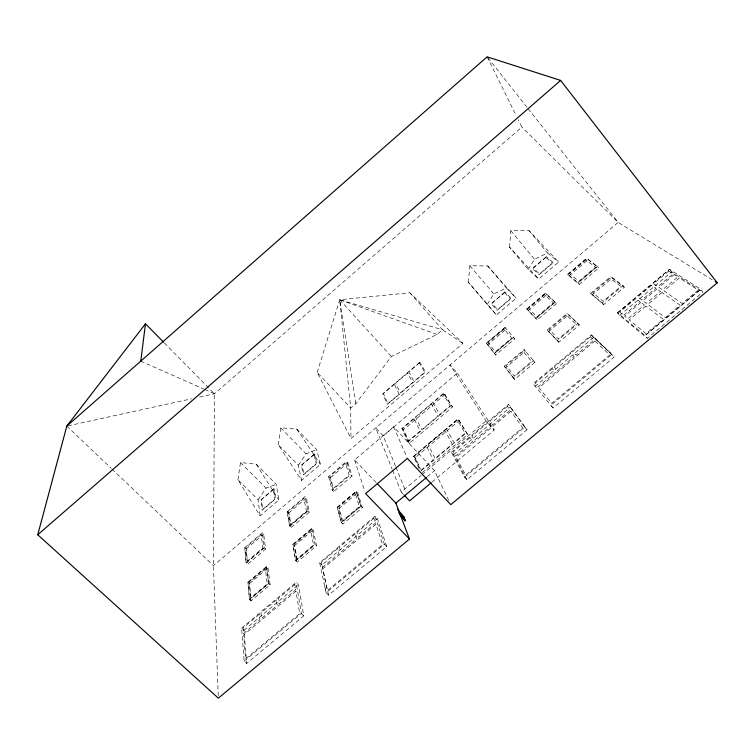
<?xml version="1.0" encoding="UTF-8"?>
<svg xmlns="http://www.w3.org/2000/svg" width="755" height="755" viewBox="0 0 755 755"><rect width="100%" height="100%" fill="white"/><g stroke="black" fill="none" stroke-linecap="round" stroke-linejoin="round"><path stroke-width="0.57" stroke-dasharray="3.77 2.83" d="M164.354 342.959L214.439 393.789L213.42 565.608L218.252 695.817M509.587 247.159L510.776 230.671L528.981 230.558L558.615 262.127L538.711 279.039L528.255 269.507L509.587 247.159L538.711 279.039M468.411 282.379L469.818 265.779L487.636 265.93L516.175 298.168L496.45 314.92L468.411 282.379L496.45 314.92M278.406 444.912L280.766 427.821L296.828 429.151L316.647 449.631L320.441 464.391L301.556 480.425L278.406 444.912L298.329 465.231L301.556 480.425M237.948 479.765L240.496 462.57L256.2 464.155L276.236 484.276L278.793 500.008L260.079 515.901L237.948 479.765L258.078 499.734L260.079 515.901M317.194 372.404L339.722 299.754L409.823 292.761L462.957 343.365L350.962 438.476L317.194 372.404L350.716 408.021L350.962 438.476M528.255 269.507L534.493 259.229L547.545 253.085L558.615 262.127M487.315 304.359L493.817 293.874L506.426 288.089L516.175 298.168M298.329 465.231L306.058 453.812L316.647 449.631M258.078 499.734L266.062 488.117L276.236 484.276M409.823 292.761L442.496 329.756L339.722 299.754L350.716 408.021L355.841 403.651L391.364 356.53L437.041 334.418L442.496 329.756L462.957 343.365M199.565 397.045L214.439 393.789L521.875 127.095L518.241 119.752M244.724 547.62L262.353 532.775L263.703 534.106L265.609 549.083L247.564 564.315L246.13 562.928L244.724 547.62L246.13 548.979L247.564 564.315M287.155 511.682L304.954 496.696L306.294 498.036L309.323 512.145L291.109 527.537L289.684 526.122L287.155 511.682L288.542 513.07L291.109 527.537M513.513 337.381L494.431 353.51L486.418 343.185L504.991 327.453L506.294 328.972L487.739 344.695L495.705 354.973L514.787 338.863L504.991 327.453M526.801 308.974L545.535 293.11L555.199 302.151L556.454 303.652L537.201 319.922L526.801 308.974L535.946 318.431L555.199 302.151L535.871 318.346L537.201 319.922M567.713 274.329L586.616 258.314L597.441 266.458L578 282.889L567.713 274.329L579.245 284.399L598.677 267.987L597.375 266.373L577.934 282.804L579.245 284.399M486.494 343.27L505.067 327.547M526.877 309.069L545.61 293.195M567.788 274.414L586.692 258.408L598.677 267.987M246.13 548.979L263.703 534.106M288.542 513.07L306.294 498.036M347.885 462.862L352.028 476.103L333.635 491.637L329.973 478.028L347.885 462.862L346.517 461.437M528.104 310.513L546.828 294.658L556.454 303.652M568.996 275.886L587.89 259.89M448.763 500.414L434.54 470.705L393.657 426.849L354.539 459.955L376.424 482.804M395.526 466.194L383.219 435.852L457.36 373.102L450.065 364.929L486.05 420.912L494.232 430.039L432.096 482.03M407.955 441.864L451.179 405.473L443.836 392.977L452.5 406.936L409.333 443.336L407.955 441.864L401.886 428.444L443.864 393.006M409.333 443.336L403.227 429.888L445.157 394.44M246.13 562.928L264.175 547.677L262.353 532.775M287.202 511.73L289.722 526.159L307.908 510.72L304.954 496.696M264.212 547.724L246.168 562.966L244.771 547.668M289.722 526.159L307.946 510.758M333.635 491.637L332.228 490.193L350.66 474.659M247.895 582.237L266.524 566.543L268.006 567.977L270.148 584.804L251 600.895L249.471 599.442L247.895 582.237L249.386 583.662L251 600.895M292.864 544.336L311.692 528.481L313.146 529.944L316.562 545.799L297.215 562.05L295.705 560.569L292.864 544.336L294.337 545.79L297.215 562.05M513.249 377.811L504.265 366.222L524.045 349.641M577.915 323.357L579.312 325.027L558.804 342.26L547.186 330.048L567.184 313.353M622.922 285.522L624.3 287.221L603.594 304.624L590.684 293.384L610.87 276.528M337.249 507.303L356.275 491.278L357.719 492.77L362.4 507.671L342.845 524.102L341.354 522.592L337.249 507.303L356.313 491.297L360.947 506.161L341.383 522.602L337.296 507.322L338.702 508.785L342.845 524.102M311.796 528.811L292.968 544.685L295.809 560.918L315.165 544.648L311.692 528.481M249.386 583.662L268.006 567.977M294.337 545.79L313.146 529.944M514.627 379.387L505.652 367.808L525.376 351.188L523.998 349.584L534.936 362.325L514.627 379.387L513.211 377.764L533.568 360.73M548.555 331.662L568.458 314.882L579.312 325.027M592.033 295.026L612.135 278.085L624.3 287.221M338.702 508.785L357.719 492.77M419.025 468.44L413.551 456.331L458.021 418.921L467.638 434.502L421.79 472.96M413.589 456.369L458.058 418.959L467.638 434.502M419.516 467.921L414.967 457.841L459.418 420.459M249.471 599.442L268.629 583.341L266.524 566.543M295.705 560.569L315.061 544.298L316.562 545.799M341.354 522.592L360.918 506.143L356.275 491.278M421.054 470.261L433.276 460.003L426.509 446.092L414.637 456.086L420.592 469.251M421.233 470.658L466.25 432.974M403.491 494.459L401.207 492.062L421.064 475.405M421.969 474.65L486.05 420.912M617.505 312.853L669.515 269.252L700.687 289.278L702.886 292.091L647.328 338.306L619.628 315.458L617.505 312.853L645.119 335.579L700.687 289.278L645.081 335.55L647.328 338.306M241.628 628.066L296.102 582.416L298.442 584.691L303.803 615.806L246.64 663.466L244.148 661.163L241.628 628.066L244.007 630.293L246.64 663.466M375.084 516.203L384.38 544.185L326.094 592.798L319.648 562.673L375.093 516.203L377.377 518.562L386.777 546.629L328.538 595.185L326.103 592.798L324.14 583.624M451.339 452.283L508.455 404.435L527.018 429.708L466.939 479.793L464.599 477.254L451.358 452.292L453.585 454.718L466.939 479.793M553.047 408.002L533.172 383.691L591.325 334.975L614.268 356.964L553.047 408.002L550.763 405.378L612.031 354.265L591.316 334.956L614.268 356.964M617.533 312.872L669.543 269.271M619.628 315.458L671.61 271.913L702.886 292.091M244.007 630.293L298.442 584.691M328.538 595.185L321.97 564.976L377.377 518.562M427.349 476.735L434.54 470.705M453.585 454.718L510.644 406.917M593.458 337.542L535.361 386.211L533.172 383.691M244.148 661.163L301.358 613.438L296.102 582.407M464.599 477.254L524.716 427.103L508.436 404.416M67.959 425.858L191.553 398.8M355.841 403.651L339.722 299.754L437.041 334.418M140.77 361.135L203.765 389.061M204.831 389.533L214.439 393.789M712.248 279.784L618.147 222.395L521.875 127.095M590.684 293.384L602.282 303.029M66.817 426.103L111.136 468.279M111.995 469.091L213.42 565.608L618.147 222.395L528.113 108.635M301.358 613.438L303.803 615.806M268.629 583.341L270.148 584.804M264.175 547.677L265.609 549.083M319.648 562.673L321.97 564.976M240.496 462.57L266.062 488.117M307.908 510.72L309.323 512.145M384.38 544.185L386.777 546.629M329.973 478.028L328.595 476.613L346.554 461.456L350.622 474.65L352.028 476.103M280.766 427.821L306.058 453.812M360.918 506.143L362.4 507.671M547.186 330.048L557.483 340.694M383.219 435.852L375.782 427.925L392.156 469.232M413.551 456.331L414.967 457.841M401.886 428.444L403.227 429.888M339.722 299.754L391.364 356.53M451.141 405.435L452.5 406.936M524.716 427.103L527.018 429.708M486.418 343.185L487.739 344.695M495.705 354.973L494.365 353.434L513.447 337.306L514.787 338.863M504.265 366.222L505.652 367.808M533.521 360.682L534.936 362.325M469.818 265.779L493.817 293.874M558.804 342.26L557.407 340.609L577.99 323.451L567.099 313.259L568.458 314.882M487.636 265.93L506.426 288.089M545.535 293.11L546.828 294.658M510.776 230.671L534.493 259.229M528.981 230.558L547.545 253.085M603.594 304.624L602.207 302.934L622.998 285.616L610.795 276.434L612.135 278.085M487.862 57.767L527.386 107.71M669.515 269.252L671.61 271.913M296.828 429.151L320.441 464.391M457.36 373.102L494.232 430.039M256.2 464.155L278.793 500.008M487.126 56.842L516.165 115.562M393.676 426.868L406.954 457.351M395.969 467.279L406.067 492.194M392.581 470.318L401.207 492.062M354.557 459.974L364.873 491.439M328.633 476.632L332.228 490.193M419.856 362.183L382.7 393.808L387.391 404.387L425.49 372.026L419.856 362.183M394.365 384.257L383.436 393.563L387.891 403.566L399.084 394.053L394.365 384.257M407.672 372.932L395.592 383.21L400.339 392.987L412.702 382.483L407.672 372.932M419.384 362.957L408.899 371.885L413.966 381.417L424.706 372.291L419.384 362.957M314.495 453.953L301.292 465.184L303.425 474.942L316.883 463.495L314.495 453.953M504.982 291.864L491.203 303.586L497.149 310.343L511.201 298.404L504.982 291.864M546.252 256.738L532.351 268.572L539.136 274.669L553.33 262.608L546.252 256.738M273.933 488.712L260.852 499.848L262.193 510.22L275.528 498.885L273.933 488.712M313.967 454.774L301.962 464.986L303.963 474.093L316.194 463.702L313.967 454.774M504.548 292.61L492.024 303.265L497.583 309.569L510.352 298.725L504.548 292.61M545.846 257.474L533.209 268.223L539.561 273.914L552.443 262.966L545.846 257.474M273.385 489.551L261.494 499.668L262.759 509.351L274.867 499.064L273.385 489.551M261.192 534.587L246.092 547.375L247.376 561.088L262.834 548.026L261.192 534.587M303.84 498.47L288.589 511.38L290.883 524.31L306.492 511.116L303.84 498.47M345.479 463.202L330.086 476.235L333.37 488.391L349.131 475.074L345.479 463.202M504.161 329.161L488.211 342.666L495.365 351.83L511.711 338.014L504.161 329.161M544.751 294.78L528.66 308.408L536.833 316.789L553.33 302.84L544.751 294.78M585.88 259.947L569.638 273.697L578.84 281.275L595.487 267.204L585.88 259.947M414.099 418.714L402.896 428.179L408.634 440.797L420.148 431.086L414.099 418.714M431.482 404.019L415.712 417.345L421.809 429.689L438.013 416.024L431.482 404.019M443.27 394.053L433.096 402.651L439.674 414.618L450.122 405.803L443.27 394.053M266.619 566.892L247.98 582.596L249.546 599.81L268.714 583.7L266.619 566.892M523.111 351.386L506.161 365.665L514.221 375.99L531.624 361.362L523.111 351.386M566.297 315.052L549.187 329.473L558.398 338.919L575.961 324.15L566.297 315.052M610.04 278.189L592.769 292.751L603.151 301.292L620.884 286.371L610.04 278.189M265.392 568.855L249.386 582.341L250.83 597.762L267.232 583.964L265.392 568.855M310.626 530.737L294.45 544.364L297.026 558.917L313.608 544.968L310.626 530.737M355.19 493.185L338.853 506.945L342.562 520.629L359.314 506.548L355.19 493.185M444.931 430.595L428.217 444.657L435.04 458.521L452.245 444.091L444.931 430.595M457.426 420.082L446.649 429.151L454.01 442.6L465.108 433.294L457.426 420.082M259.21 614.381L243.119 627.867L243.554 633.502L259.786 619.912L259.21 614.381M276.453 599.932L260.975 612.9L261.57 618.42L277.179 605.35L276.453 599.932M294.837 584.521L278.227 598.441L278.963 603.849L295.715 589.815L294.837 584.521M337.655 548.64L321.271 562.362L322.385 567.486L338.91 553.651L337.655 548.64M355.209 533.927L339.448 547.13L340.722 552.131L356.615 538.825L355.209 533.927M373.914 518.241L357.011 532.417L358.427 537.305L375.49 523.017L373.914 518.241M470.091 437.655L453.217 451.801L455.491 456.039L472.507 441.779L470.091 437.655M488.164 422.507L471.941 436.107L474.376 440.222L490.75 426.509L488.164 422.507M507.445 406.35L490.023 420.95L492.619 424.942L510.191 410.22L507.445 406.35M552.377 368.695L535.201 383.087L538.211 386.768L555.538 372.253L552.377 368.695M570.789 353.264L554.264 367.109L557.445 370.658L574.121 356.69L570.789 353.264M590.419 336.815L572.677 351.679L576.027 355.095L593.921 340.109L590.419 336.815M635.918 298.555L619.713 312.136L623.592 315.297L639.947 301.604L635.918 298.555M651.716 285.305L637.833 296.941L641.882 299.98L655.897 288.24L651.716 285.305M668.741 271.045L653.641 283.691L657.841 286.617L673.082 273.857L668.741 271.045M295.951 591.212L243.676 634.983L245.545 658.86L299.697 613.673L295.951 591.212M375.896 524.272L322.678 568.836L327.396 590.57L382.558 544.544L375.896 524.272M510.918 411.239L456.086 457.152L465.712 475.15L522.62 427.679L510.918 411.239M594.846 340.977L538.995 387.73L551.763 403.359L609.757 354.963L594.846 340.977M640.976 302.387L624.583 316.109L627.867 318.789L644.383 304.963L640.976 302.387M656.973 288.995L642.92 300.764L646.346 303.331L660.502 291.477L656.973 288.995M674.196 274.575L658.917 287.362L662.465 289.835L677.867 276.953L674.196 274.575M645.827 306.058L629.245 319.922L646.006 333.616L663.258 319.242L645.827 306.058M662.003 292.525L647.79 304.416L665.297 317.544L680.085 305.218L662.003 292.525M679.415 277.953L663.966 290.883L682.133 303.51L698.205 290.118L679.415 277.953"/><path stroke-width="1.13" d="M140.77 361.135L145.47 323.801L163.533 342.128M377.236 483.644L395.875 503.104L409.474 539.051L218.346 698.158L37.75 534.757L66.817 426.103L145.47 323.801M66.817 426.103L487.126 56.842L560.644 80.417L717.25 282.832L450.792 504.651L407.407 458.408L365.59 493.61L409.474 539.051M37.75 534.757L560.644 80.417M395.875 503.104L426.452 477.49M431.199 482.785L409.587 500.867L404.255 495.261M404.048 517.005L405.001 520.78L404.048 517.005L397.441 509.21M715.249 281.615L717.25 282.832M401.471 514.693L402.934 516.429M398.744 512.654L405.388 520.497M399.839 514.683L405.001 520.78"/></g></svg>
